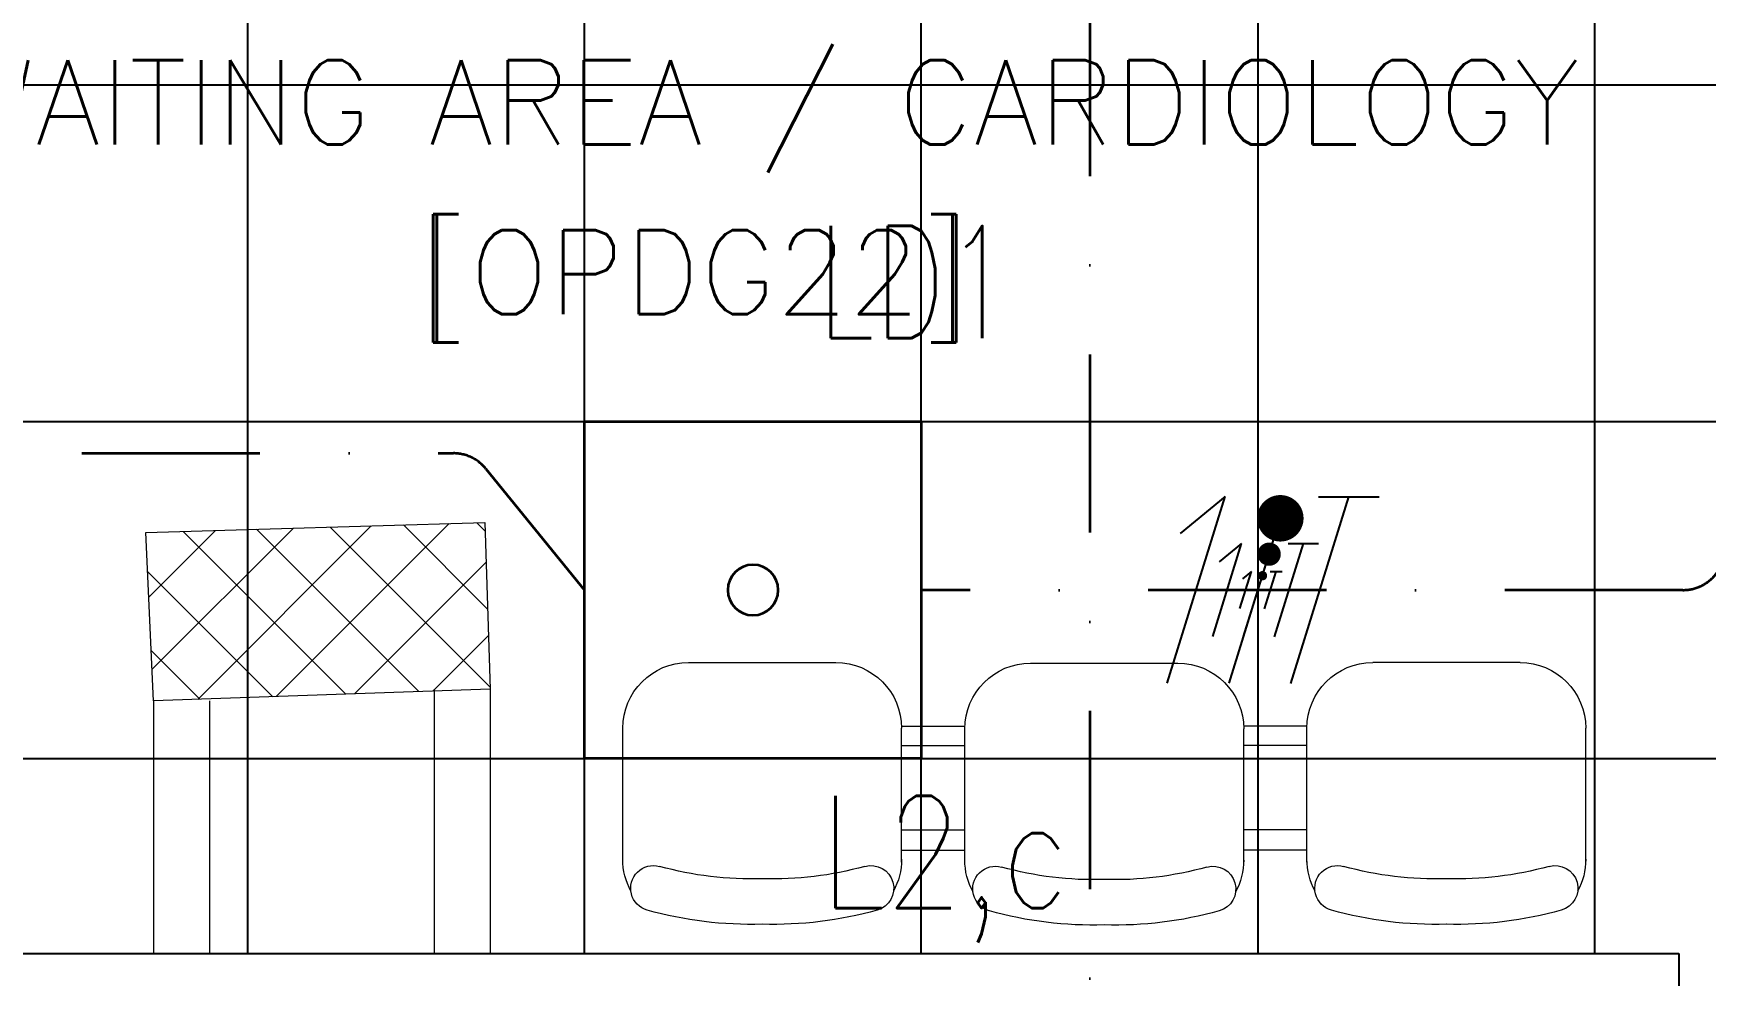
# Model space of a CAD drawing. Header units: inches. Extents: x -12418 to 183584, y -29325 to 19878.
# Drawn here: x 26618 to 29597, y -6387 to -4709 of the extents above; entities that cross this region are included whole.
import ezdxf
from ezdxf.enums import TextEntityAlignment as Align

# ---------------------------------------------------------------- set-up
doc = ezdxf.new("R2010")
doc.units = ezdxf.units.IN
doc.header["$LTSCALE"] = 25
doc.header["$MEASUREMENT"] = 0
doc.linetypes.add('DASHDOT', pattern=[25.4, 12.7, -6.35, 0, -6.35])
doc.layers.get('0').update_dxf_attribs({"color": 8})
for name, color, linetype, lineweight in [('00-Ground Floor$0$72_EGR_BASE_TEXT', 252, 'Continuous', 5), ('00-Ground Floor$0$C-HYDR-CTCH', 251, 'Continuous', 5), ('00-Ground Floor$0$Hatch', 254, 'Continuous', 5), ('00-Ground Floor$0$LOADING', 253, 'Continuous', 5), ('00-Ground Floor$0$Walls', 251, 'Continuous', 5), ('E-LITE-CIRC', 6, 'Continuous', 25), ('E-LITE-CIRC-NUMB', 6, 'Continuous', 25), ('E-LITE-CLNG', 150, 'Continuous', 35), ('E-LITE-CLNG-CNDT', 6, 'DASHDOT', 35), ('E-LITE-CTRL', 6, 'Continuous', 25), ('E-LITE-IDEN', 6, 'Continuous', 25), ('E-POWR-WIRE', 6, 'Continuous', 25), ('E-POWR-WIRE @ 100', 6, 'Continuous', 25), ('E-POWR-WIRE @ 20', 6, 'Continuous', 25), ('E-POWR-WIRE @ 50', 6, 'Continuous', 25)]:
    doc.layers.add(name, color=color, linetype=linetype, lineweight=lineweight)
doc.layers.add('00-Ground Floor$0$False Ceiling', color=251, linetype='Continuous')
doc.styles.add('00-Ground Floor$0$SIMPLEX', font='SIMPLEX.shx', dxfattribs={"height": 150})
doc.styles.add('DC_Simplex', font='SIMPLEX.shx', dxfattribs={"width": 0.7})

# ---------------------------------------------------------------- blocks, each defined once
blk = doc.blocks.new('00-Ground Floor$0$3seater')
at = {"layer": '00-Ground Floor$0$LOADING', "ltscale": 20}
for p, q in [((-958973.1, -382949.7, 0), (-958973.1, -383188.2, 0)), ((-958476.3, -382949.7, 0), (-958476.3, -383188.2, 0)), ((-958476.3, -382949.7, 0), (-958476.3, -383165.8, 0)), ((-958363.6, -382948.4, 0), (-958363.6, -383187, 0)), ((-957866.8, -382948.4, 0), (-957866.8, -383164.5, 0)), ((-957866.8, -382948.4, 0), (-957866.8, -383187, 0)), ((-957754.1, -382949.7, 0), (-957754.1, -383188.2, 0)), ((-957754.1, -382949.7, 0), (-957754.1, -383165.8, 0)), ((-957257.3, -382949.7, 0), (-957257.3, -383188.2, 0)), ((-958476.3, -382971.4, 0), (-958363.6, -382971.4, 0)), ((-957754.1, -382971.4, 0), (-957866.8, -382971.4, 0)), ((-958476.3, -383007.5, 0), (-958363.6, -383007.5, 0)), ((-957754.1, -383007.5, 0), (-957866.8, -383007.5, 0)), ((-958476.3, -383157.4, 0), (-958363.6, -383157.4, 0)), ((-957754.1, -383157.4, 0), (-957866.8, -383157.4, 0)), ((-958476.3, -383192.2, 0), (-958363.5, -383192.2, 0)), ((-957754.1, -383192.2, 0), (-957866.9, -383192.2, 0)), ((-958856, -383305.4, 0), (-958593.5, -383305.4, 0)), ((-958246.5, -383304.2, 0), (-957984, -383304.2, 0)), ((-957374.4, -383305.4, 0), (-957636.9, -383305.4, 0))]:
    blk.add_line(p, q, dxfattribs=at)
for centre, radius, start, end in [((-958744.2, -383526.3, 0), 687.4, 88.3753, 105.639), ((-958705.2, -383526.3, 0), 687.4, 74.361, 91.6247), ((-958134.7, -383525, 0), 687.4, 88.3753, 105.639), ((-958095.7, -383525, 0), 687.4, 74.361, 91.6247), ((-957525.2, -383526.3, 0), 687.4, 88.3753, 105.639), ((-957486.2, -383526.3, 0), 687.4, 74.361, 91.6247), ((-958918.6, -382903.3, 0), 40.5, 105.639, 285.639), ((-958530.8, -382903.3, 0), 40.5, 254.361, 74.361), ((-958309.1, -382902.1, 0), 40.5, 105.639, 285.639), ((-957921.3, -382902.1, 0), 40.5, 254.361, 74.361), ((-957699.6, -382903.3, 0), 40.5, 105.639, 285.639), ((-957311.8, -382903.3, 0), 40.5, 254.361, 74.361), ((-958856, -382954.9, 0), 117.2, 151.0301, 180), ((-958744.2, -383526.3, 0), 606.4, 88.1581, 105.639), ((-958705.2, -383526.3, 0), 606.4, 74.361, 91.8419), ((-958593.5, -382954.9, 0), 117.2, 0, 28.9699), ((-958246.5, -382953.6, 0), 117.2, 151.0301, 180), ((-958134.7, -383525, 0), 606.4, 88.1581, 105.639), ((-958095.7, -383525, 0), 606.4, 74.361, 91.8419), ((-957984, -382953.6, 0), 117.2, 0, 28.9699), ((-957636.9, -382954.9, 0), 117.2, 151.0301, 180), ((-957525.2, -383526.3, 0), 606.4, 88.1581, 105.639), ((-957486.2, -383526.3, 0), 606.4, 74.361, 91.8419), ((-957374.4, -382954.9, 0), 117.2, 0, 28.9699), ((-958856, -383188.2, 0), 117.2, 180, 270), ((-958593.5, -383188.2, 0), 117.2, 270, 0), ((-958246.5, -383187, 0), 117.2, 180, 270), ((-957984, -383187, 0), 117.2, 270, 0), ((-957636.9, -383188.2, 0), 117.2, 180, 270), ((-957374.4, -383188.2, 0), 117.2, 270, 0)]:
    blk.add_arc(centre, radius, start, end, dxfattribs=at)
blk = doc.blocks.new('00-Ground Floor$0$A$Ce9e1c4c3')
at = {"layer": '00-Ground Floor$0$False Ceiling', "color": 254, "linetype": 'Continuous'}
for p, q in [((-73000, -6347.4), (-73000, -2875.8)), ((-72400, -6347.4), (-72400, -2875.8)), ((-71800, -6347.4), (-71800, -2875.8)), ((-71200, -6347.4), (-71200, -2875.8)), ((-70600, -6347.4), (-70600, -2875.8)), ((-76050.5, -4800), (-68650.5, -4800)), ((-76050.5, -5400), (-68650.5, -5400)), ((-76050.5, -6000), (-68650.5, -6000))]:
    blk.add_line(p, q, dxfattribs=at)
at = {"layer": '00-Ground Floor$0$False Ceiling', "color": 254}
for p, q in [((-76050.5, -6347.4, 0), (-70450.5, -6347.4, 0)), ((-70450.5, -6347.4, 0), (-70450.5, -13467.4, 0))]:
    blk.add_line(p, q, dxfattribs=at)
blk = doc.blocks.new('00-Ground Floor')
at = {"layer": '00-Ground Floor$0$Hatch'}
h = blk.add_hatch(dxfattribs=at)
h.set_pattern_fill('ANSI37', color=256, scale=30)
h.set_pattern_definition([(45, (-1981.42, -13099.68), (-67.35192, 67.35192), []), (135, (-1981.42, -13099.68), (-67.35192, -67.35192), [])])
h.paths.add_polyline_path([(48971.2, 8818.2), (48367.3, 8810.1), (48371.2, 8521.7), (48975.1, 8529.8)])
h.paths.add_polyline_path([(41810.5, 8810.5), (41227, 8805), (41207, 8513.7), (41790.5, 8519.1)])
h.paths.add_polyline_path([(27433.5, 8803.1), (26834.4, 8799), (26828.7, 8506), (27427.8, 8510)])
h.paths.add_polyline_path([(34618.7, 8805.3), (34017.5, 8797.8), (34009.3, 8512.1), (34610.5, 8519.6)])
h.paths.add_polyline_path([(20214.3, 8812.4), (19607.8, 8790.5), (19622.4, 8498), (20228.8, 8519.8)])
h.paths.add_polyline_path([(13477.7, 8802), (12255.7, 8825.9), (12249.3, 8529.8), (13471.3, 8505.8)])
h.paths.add_polyline_path([(13491.8, 1601.9), (12276.8, 1586.2), (12263.3, 1293.7), (13478.3, 1309.4)])
h.paths.add_polyline_path([(13465.7, -5591.3), (12262.6, -5607.3), (12256.9, -5900.3), (13460, -5884.3)])
h.paths.add_polyline_path([(13484.2, -12790), (12287.5, -12801.4), (12290.4, -13095.9), (13487, -13084.4)])
h.paths.add_polyline_path([(5849.2, -12787.9), (5245.6, -12791.6), (5256.3, -13077.1), (5859.8, -13073.4)])
h.paths.add_polyline_path([(5833.8, -5589.9), (5236.9, -5588.3), (5236.8, -5889.5), (5833.6, -5891)])
h.paths.add_polyline_path([(5843.6, 1599.7), (5224.3, 1600.9), (5213.7, 1298), (5833, 1296.7)])
h.paths.add_polyline_path([(5820.3, 8779.1), (5219.7, 8793.5), (5216, 8503.9), (5816.7, 8489.4)])
h.paths.add_polyline_path([(-1378.8, 8777.2), (-1981.4, 8799.9), (-1979.5, 8511.6), (-1376.9, 8488.9)])
h.paths.add_polyline_path([(-1371.1, -5601.1), (-1973.1, -5608.1), (-1969.7, -5899.7), (-1367.7, -5892.7)])
h.paths.add_polyline_path([(-1353.5, -12795.7), (-1951.9, -12796.7), (-1947.1, -13097.4), (-1348.7, -13096.4)])
h.paths.add_polyline_path([(20233.2, -12782.5), (19627.5, -12795.4), (19633.2, -13096.6), (20238.9, -13083.7)])
h.paths.add_polyline_path([(20226.6, -5590), (19632.3, -5607.6), (19634.4, -5904.1), (20228.7, -5886.6)])
h.paths.add_polyline_path([(20217.9, 1618), (19619, 1610.4), (19623, 1310.2), (20221.9, 1317.9)])
h.paths.add_polyline_path([(27418.3, 1602.8), (26816.3, 1607.5), (26820.6, 1315.3), (27422.5, 1310.7)])
h.paths.add_polyline_path([(27422, -5579.9), (26818.1, -5597.5), (26831.6, -5897.5), (27431.7, -5876.5)])
h.paths.add_polyline_path([(27438.1, -12795.9), (26834.3, -12789.3), (26831.9, -13075), (27435.7, -13081.6)])
h.paths.add_polyline_path([(34636.6, -12785.4), (34039.3, -12800), (34048.3, -13099.7), (34645.6, -13085.1)])
h.paths.add_polyline_path([(34629.3, -5597.1), (34028, -5595.2), (34029.2, -5892.4), (34630.4, -5894.3)])
h.paths.add_polyline_path([(34592.8, 1606.7), (34012, 1611.4), (34031.7, 1321.6), (34612.5, 1316.9)])
h.paths.add_polyline_path([(41796.2, 1606), (41198.6, 1619.8), (41200.6, 1327.8), (41798.2, 1314.1)])
h.paths.add_polyline_path([(41797.2, -5592.6), (41228.8, -5600.2), (41230.6, -5894.3), (41799, -5886.7)])
h.paths.add_polyline_path([(41834.3, -12789.7), (41229, -12792.4), (41230.4, -13096.9), (41835.6, -13094.3)])
h.paths.add_polyline_path([(49008.5, -12790.2), (48420.5, -12774.1), (48407.3, -13081.4), (48995.3, -13097.4)])
h.paths.add_polyline_path([(48992.7, -5590.8), (48389.5, -5589.7), (48387.5, -5886.2), (48990.7, -5887.3)])
at = {"layer": '00-Ground Floor$0$C-HYDR-CTCH', "flags": 128}
blk.add_lwpolyline([(26831.6, -5897.5), (26818.1, -5597.5), (27422, -5579.9), (27431.7, -5876.5)], close=True, dxfattribs=at)
at = {"layer": '00-Ground Floor$0$Walls'}
for p, q in [((26831.6, -5897.5), (26831.6, -6347.4, 0)), ((26931.6, -5897.5), (26931.6, -6347.4, 0)), ((27331.7, -5876.5), (27331.7, -6347.4, 0)), ((27431.7, -5876.5), (27431.7, -6347.4, 0)), ((23949.5, -6347.4, 0), (29549.5, -6347.4, 0)), ((29549.5, -6347.4, 0), (29549.5, -8877.4, 0))]:
    blk.add_line(p, q, dxfattribs=at)
at = {"layer": '00-Ground Floor$0$False Ceiling', "color": 254}
blk.add_blockref('00-Ground Floor$0$A$Ce9e1c4c3', (100000, 0), dxfattribs=at)
at = {"layer": '00-Ground Floor$0$LOADING', "xscale": -1, "rotation": 180}
blk.add_blockref('00-Ground Floor$0$3seater', (986641.2, -389134.4, 0), dxfattribs=at)
at = {"layer": '00-Ground Floor$0$72_EGR_BASE_TEXT', "char_height": 150, "attachment_point": 2, "style": '00-Ground Floor$0$SIMPLEX'}
for s, insert in [('RECEPTION AND WAITING AREA / CARDIOLOGY', (27077.8, -4756.6)), ('[OPDG22]', (27796.2, -5058.9, 0))]:
    blk.add_mtext(s, dxfattribs=dict(at, insert=insert))
blk = doc.blocks.new('*U14')
blk.add_lwpolyline([(-300, 300), (-300, -300), (300, -300), (300, 300)], close=True)
blk.add_circle((0, 0), 45)
at = {"layer": 'E-LITE-CIRC-NUMB', "style": 'DC_Simplex', "width": 0.7, "flags": 8}
blk.add_attdef('CIRCUIT', text='', height=200, rotation=0, dxfattribs=at).set_placement((-473.9, 300), align=Align.RIGHT)
at = {"layer": 'E-LITE-CTRL', "style": 'DC_Simplex', "width": 0.7, "flags": 8}
blk.add_attdef('CONTROL', (1118.9, -935), '', height=200, rotation=360, dxfattribs=at)
at = {"layer": 'E-LITE-IDEN', "style": 'DC_Simplex', "width": 0.7, "flags": 8}
blk.add_attdef('TYPE', (-114.6, 448.6), '', height=200, rotation=360, dxfattribs=at)
blk = doc.blocks.new('*U74')
for p, q in [((-1.617, -1.658), (-0.587, 1.663)), ((-0.587, 1.663), (-1.389, 1.004)), ((-0.515, -1.66), (0.515, 1.66)), ((0.587, -1.663), (1.617, 1.658)), ((1.078, 1.659), (2.157, 1.657))]:
    blk.add_line(p, q)
at = {"const_width": 0.414}
blk.add_lwpolyline([(0.19, 1.278, 1), (0.604, 1.277, 1)], format="xyb", close=True, dxfattribs=at)
blk = doc.blocks.new('*U1284')
at = {"layer": 'E-POWR-WIRE @ 100', "xscale": 100, "yscale": 100, "zscale": 100}
blk.add_blockref('*U74', (28800, -5700), dxfattribs=at)
at = {"layer": 'E-POWR-WIRE @ 20', "xscale": 20, "yscale": 20, "zscale": 20}
blk.add_blockref('*U74', (28800, -5700), dxfattribs=at)
at = {"layer": 'E-POWR-WIRE @ 50', "xscale": 50, "yscale": 50, "zscale": 50}
blk.add_blockref('*U74', (28800, -5700), dxfattribs=at)

msp = doc.modelspace()

# ---------------------------------------------------------------- linework, layer by layer
at = {"layer": 'E-LITE-CLNG-CNDT', "color": 1}
msp.add_lwpolyline([(27900, -3300), (28425, -3300, -0.414214), (28500, -3375), (28500, -7200)], format="xyb", dxfattribs=at)
at = {"layer": 'E-LITE-CLNG-CNDT'}
for points in [[(30000, -3300), (29707.1, -3300, 0.414214), (29632.1, -3375), (29632.1, -5625, -0.414214), (29557.1, -5700), (28200, -5700)], [(25200, -5700), (25375.7, -5484.2, -0.225617), (25433.8, -5456.5), (27366.2, -5456.5, -0.225617), (27424.3, -5484.2), (27600, -5700)]]:
    msp.add_lwpolyline(points, format="xyb", dxfattribs=at)

# ---------------------------------------------------------------- block references
at = {"layer": 'E-LITE-CLNG'}
ref = msp.add_blockref('*U14', (27900, -5700), dxfattribs=dict(at, xscale=-1))
ref.add_attrib('TYPE', 'LD1', (28014.6, -5251.4), dxfattribs={"layer": 'E-LITE-IDEN', "height": 200, "rotation": 0, "style": 'DC_Simplex', "width": 0.7, "flags": 8})
at = {"layer": 'E-LITE-CLNG-CNDT', "color": 1}
msp.add_blockref('00-Ground Floor', (0, 0), dxfattribs=at)
at = {"layer": 'E-POWR-WIRE'}
msp.add_blockref('*U1284', (0, 0), dxfattribs=at)

# ---------------------------------------------------------------- texts
at = {"layer": 'E-LITE-CIRC', "style": 'DC_Simplex', "width": 0.8}
msp.add_text('L2,c', height=200, rotation=0, dxfattribs=at).set_placement((28019.5, -6266.5))

doc.saveas('drawing.dxf')
